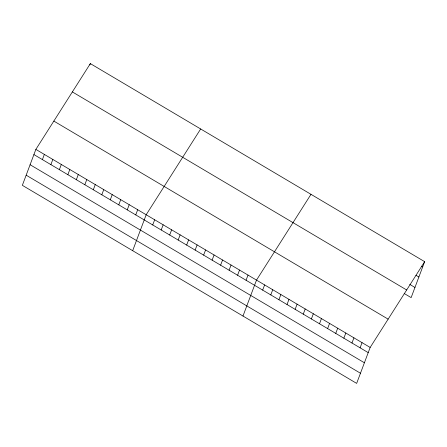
<?xml version="1.0" encoding="UTF-8"?>
<svg xmlns="http://www.w3.org/2000/svg" width="447" height="447" viewBox="0 0 447 447"><rect width="100%" height="100%" fill="white"/><g stroke="black" fill="none" stroke-linecap="round" stroke-linejoin="round"><path stroke-width="0.67" d="M35.861 149.387L22.35 185.332L356.656 383.386L370.161 347.448L424.65 261.668L90.344 63.614L35.861 149.387L370.161 347.448M42.398 159.601L44.348 154.416M50.885 164.63L52.83 159.445M89.858 64.91L90.344 63.614M59.367 169.653L61.317 164.474M67.855 174.682L69.805 169.502M76.342 179.711L78.292 174.526M84.829 184.74L86.774 179.554M93.317 189.768L95.261 184.583M101.799 194.791L103.749 189.612M110.286 199.82L112.236 194.641M118.773 204.849L120.724 199.664M127.261 209.878L129.205 204.692M135.743 214.906L137.693 209.721M132.67 250.689L146.18 214.75L200.664 128.971M152.718 224.958L154.668 219.779M161.205 229.987L163.149 224.802M169.692 235.016L171.637 229.831M178.174 240.045L180.124 234.859M186.662 245.068L188.612 239.888M195.149 250.096L197.099 244.917M203.636 255.125L205.581 249.94M212.118 260.154L214.068 254.969M220.606 265.183L222.556 259.998M229.093 270.206L231.043 265.026M237.58 275.235L239.525 270.055M246.068 280.263L248.012 275.078M242.989 316.046L256.5 280.107L310.989 194.328M262.668 290.103L264.618 284.918M270.787 294.908L272.737 289.729M278.906 299.719L280.856 294.539M287.024 304.53L288.974 299.35M295.143 309.341L297.093 304.156M303.262 314.152L305.212 308.966M311.386 318.962L313.33 313.777M319.504 323.768L321.449 318.588M327.623 328.579L329.568 323.399M335.742 333.389L337.686 328.21M343.86 338.2L345.805 333.015M351.979 343.011L353.923 337.826M360.098 347.822L362.042 342.637M424.65 261.668L411.139 297.613L404.183 293.489M421.543 266.166L422.7 266.853M415.989 275.285L418.889 277M409.737 284.37L414.956 287.46M72.364 91.92L406.669 289.974M53.841 121.081L388.141 319.141M33.911 154.573L368.216 352.633M30.094 164.72L364.4 362.78M26.166 175.179L360.466 373.239"/></g></svg>
